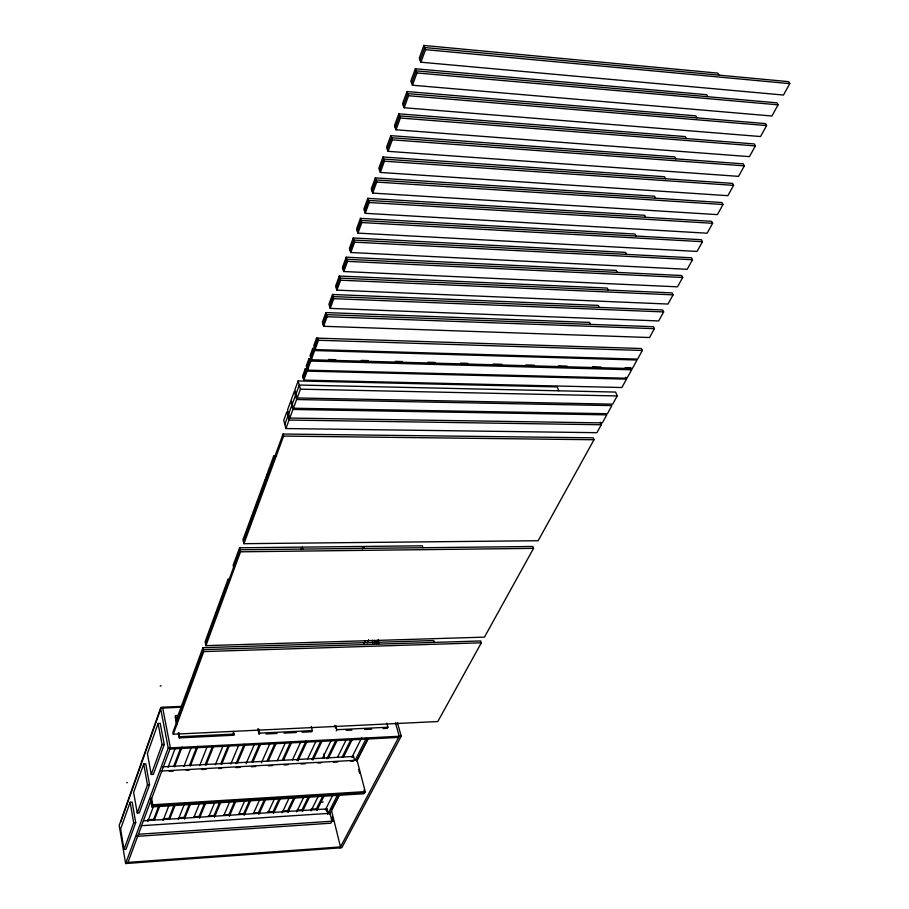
<?xml version="1.0" encoding="UTF-8"?>
<svg xmlns="http://www.w3.org/2000/svg" width="909" height="909" viewBox="0 0 909 909"><rect width="100%" height="100%" fill="white"/><g stroke="black" fill="none" stroke-linecap="round" stroke-linejoin="round"><path stroke-width="1.36" d="M126.76 782.467L127.351 782.797M181.073 707.259L160.586 708.134L119.215 825.395L125.635 863.55L341.807 847.745L401.21 736.176L397.415 722.655M120.602 822.52L160.404 709.781M160.87 708.452L161.302 707.247L182.55 706.338M130.123 802.249L120.602 829.099L124.022 849.415L126.021 849.279L135.725 822.656L132.146 802.124L130.123 802.249L133.691 822.793L124.022 849.415M143.702 763.992L133.623 792.398L137.248 813.01L139.293 812.885L149.565 784.717L145.781 763.89L143.702 763.992L147.474 784.831L137.248 813.01M158.075 723.473L147.406 753.561L151.235 774.479L153.348 774.366L164.234 744.505L160.211 723.382L158.075 723.473L162.086 744.607L151.235 774.479M178.38 715.463L175.607 715.588L175.164 716.792L176.721 724.712M558.751 390.813L557.228 386.916L298.141 380.928L294.925 389.745L297.198 397.96L612.689 404.153L617.222 395.949L615.609 392.074L299.288 385.041L296.061 393.847M434.241 642.402L433.673 640.55L202.912 647.674L192.401 676.33L192.799 678.262M301.674 549.104L301.152 547.127L239.567 547.797L233.147 565.284L233.613 567.284M284.824 424.446L287.948 415.947M288.676 413.959L291.834 405.357M292.289 404.119L295.482 395.415M308.026 368.997L305.208 368.918L302.617 375.974L303.776 380.11L621.881 387.518L626.494 379.155L625.676 377.212M311.73 358.953L308.89 358.885L306.265 366.02L307.447 370.156L626.994 378.246L631.664 369.793L630.835 367.861L625.165 367.702M315.571 348.477L312.741 348.397L310.083 355.612L311.276 359.759L632.334 368.588L637.061 360.032L314.662 350.556L311.276 359.759M316.514 338.114L313.832 345.42L315.037 349.567L637.573 359.112L642.345 350.476L641.493 348.533L316.514 338.114L317.116 340.182M590.384 324.388L589.555 322.411L325.877 312.582L322.377 322.138L323.604 326.286L649.503 337.523L654.389 328.672L653.526 326.717L326.501 314.662L322.99 324.206M599.156 307.378L598.315 305.401L332.524 294.482L328.944 304.231L330.206 308.39L658.661 320.934L663.65 311.923L662.763 309.969L333.16 296.573L329.569 306.31M608.098 290.051L607.235 288.073L339.296 276.029L335.648 285.971L336.932 290.141L668.001 304.049L673.069 294.857L672.171 292.903L339.943 278.109L336.285 288.051M617.2 272.382L616.336 270.405L346.204 257.19L342.477 267.337L343.795 271.518L677.512 286.835L682.682 277.472L681.761 275.518L346.863 259.281L343.136 269.428M626.494 254.384L625.597 252.395L353.26 237.976L349.454 248.327L350.794 252.509L687.193 269.303L692.465 259.758L691.533 257.792L353.931 240.067L350.124 250.418M635.959 236.022L635.05 234.033L360.453 218.353L356.578 228.92L357.941 233.113L697.078 251.429L702.441 241.703L701.487 239.737L361.146 220.455L357.26 231.011M645.617 217.296L644.697 215.308L367.804 198.332L363.85 209.115L365.236 213.308L707.145 233.204L712.622 223.296L711.645 221.319L368.509 200.423L364.543 211.206M655.469 198.207L654.525 196.219L375.315 177.88L371.27 188.89L372.69 193.094L717.406 214.626L722.996 204.514L721.996 202.548L376.031 179.971L371.974 190.992M665.513 178.732L664.547 176.732L382.973 156.984L378.848 168.245L380.303 172.437L727.87 195.685L733.574 185.368L732.552 183.402L383.712 159.086L379.576 170.335M675.762 158.848L674.785 156.859L390.813 135.646L386.586 147.144L388.075 151.337L738.551 176.357L744.357 165.847L743.323 163.87L391.563 137.736L387.336 149.235M686.227 138.566L685.227 136.577L398.812 113.83L394.495 125.59L396.017 129.782L749.436 156.643L755.368 145.917L754.311 143.94L399.574 115.932L395.256 127.68M696.908 117.863L695.885 115.863L406.993 91.548L402.585 103.558L404.141 107.751L760.549 136.532L766.605 125.578L765.526 123.613L407.777 93.638L403.357 105.649M707.816 96.718L706.77 94.718L415.356 68.754L410.845 81.037L412.436 85.23L771.9 116.011L778.07 104.83L776.979 102.853L416.152 70.857L411.641 83.128M718.951 75.129L717.883 73.129L423.901 45.45L419.299 58.006L420.924 62.21L783.478 95.047L789.785 83.639L788.66 81.662L424.73 47.541L420.106 60.108M276.495 456.159L273.654 456.136L271.95 460.783L272.473 462.817M205.514 643.674L240.033 549.797L532.867 546.479L533.538 548.366L484.463 637.129L205.934 645.629L205.104 641.72L216.126 611.677L216.558 613.643M303.197 378.042L306.503 369.054L307.094 371.122L303.776 380.11M306.856 368.077L310.196 358.987L310.798 361.066L307.447 370.156M310.685 357.68L314.059 348.488L314.662 350.556M314.434 347.488L317.855 338.182L318.457 340.261L315.037 349.567M243.453 541.684L283.063 434.036L593.236 437.82L593.997 439.74L538.151 540.719L243.93 543.684L242.976 539.673L253.588 510.801L254.077 512.812M125.635 863.55L168.222 747.982L160.586 708.134M173.289 734.233L172.915 732.324L203.332 649.628L480.736 640.947L481.338 642.788L437.797 721.541L173.289 734.233L203.741 651.583L202.912 647.674M205.934 645.629L240.51 551.808L239.567 547.797M285.926 428.548L289.062 420.049L286.846 411.857L283.733 420.356L285.926 428.548L596.918 432.684L601.303 424.753L600.27 422.185M289.789 418.06L292.959 409.459L290.721 401.255L287.574 409.868L289.789 418.06L602.326 422.901L606.757 414.868L292.959 409.459M293.414 408.232L296.618 399.528L294.346 391.313L291.164 400.017L293.414 408.232L607.394 413.72L611.882 405.607L296.618 399.528M297.198 397.96L300.447 389.166L298.141 380.928M323.604 326.286L327.126 316.741L325.877 312.582M330.206 308.39L333.796 298.652L332.524 294.482M336.932 290.141L340.591 280.199L339.296 276.029M343.795 271.518L347.533 261.372L346.204 257.19M350.794 252.509L354.612 242.158L353.26 237.976M357.941 233.113L361.839 222.546L360.453 218.353M365.236 213.308L369.213 202.525L367.804 198.332M372.69 193.094L376.746 182.073L375.315 177.88M380.303 172.437L384.45 161.188L382.973 156.984M388.075 151.337L392.313 139.838L390.813 135.646M396.017 129.782L400.346 118.034L398.812 113.83M404.141 107.751L408.561 95.74L406.993 91.548M412.436 85.23L416.958 72.959L415.356 68.754M420.924 62.21L425.548 49.643L423.901 45.45M243.93 543.684L283.608 436.081L283.063 434.036M127.635 863.402L170.381 747.868L162.722 708.043M160.836 771.037L357.032 760.208L365.248 791.614L364.123 793.727L151.894 806.931L152.712 804.749L151.462 797.886M147.803 821.543L153.246 806.976M168.074 767.287L174.994 748.755M233.67 731.45L233.749 735.245L179.312 737.903L178.982 732.745M153.689 819.384L158.689 806.158M173.664 766.469L180.652 747.948M154.507 819.816L160.007 805.272M174.517 766.935L182.016 747.107M163.097 820.543L168.688 806.022M183.925 766.423L191.038 747.948M174.062 805.204L168.938 818.395L163.2 818.77M189.458 765.617L196.639 747.141M169.778 818.827L175.426 804.317M190.322 766.082L198.026 746.3M178.289 819.554L184.55 803.749M199.685 765.571L206.991 747.141M184.084 817.418L189.356 804.249M205.15 764.776L212.513 746.346M184.425 819.157L190.742 803.374M206.036 765.23L213.422 746.812M301.22 549.581L302.231 547.116L362.282 546.457L362.839 548.411M193.924 817.259L199.821 802.806M215.331 764.73L222.83 746.346M199.139 816.441L204.548 803.317M220.739 763.935L228.295 745.55M199.491 818.18L205.434 803.738M221.648 764.389L229.216 746.016M208.956 816.282L214.99 801.874M230.886 763.89L238.567 745.55M214.115 815.475L219.58 802.533M235.976 763.708L244.169 744.289M214.467 817.202L221.035 801.681M237.454 762.878L245.112 744.766M223.887 815.328L229.988 801.124M246.078 763.674L254.406 744.301M258.622 728.995L259.565 733.143L259.054 734.324L257.804 728.791M234.59 801.602L228.988 814.509L229.352 816.237L236.079 800.749M251.929 761.583L259.758 743.505M252.872 762.049L260.713 743.982M238.737 814.373L244.975 800.204M261.44 762.844L269.95 743.517M249.498 800.67L243.782 813.555L244.146 815.271L251.02 799.829M267.235 760.753L275.245 742.721M268.212 761.219L276.222 743.198M362.657 548.888L363.736 546.445L422.299 545.809L422.89 547.729M253.486 813.419L259.872 799.272M277.279 760.731L285.403 742.733M363.827 643.561L364.998 640.97M264.326 799.761L258.486 812.601L258.86 814.316L265.882 798.909M282.449 759.935L290.63 741.949M283.438 760.39L291.63 742.426M367.384 642.561L368.565 639.981M367.554 642.754L368.724 640.175M268.155 812.464L274.677 798.363M292.459 759.913L300.754 741.96M279.063 798.841L273.098 811.657L273.484 813.362L280.654 797.988M296.97 760.401L305.924 741.187M297.982 760.856L306.947 741.653M311.298 726.484L312.321 730.586L311.776 731.756L302.061 732.222M282.142 812.794L289.403 797.454M307.537 759.095L316.014 741.199M293.721 797.932L287.63 810.714L288.017 812.419L295.334 797.091M311.98 759.594L320.513 741.699M313.014 760.038L322.161 740.88M296.629 811.851L304.026 796.545M322.536 758.288L331.171 740.426M336.262 730.87L336.83 729.7L335.785 725.621M308.276 797.034L302.072 809.783L302.47 811.476L309.935 796.182M326.91 758.788L335.603 740.937M328.581 757.958L337.284 740.119M311.026 810.919L318.57 795.648M337.432 757.481L346.238 739.665M322.684 796.284L316.423 808.851L316.832 810.544L324.433 795.284M342.068 757.311L350.829 739.71M343.443 757.152L352.317 739.358M325.342 809.987L333.103 794.421M351.931 757.299L361.612 737.938M326.547 809.908L327.058 808.919L143.372 820.827M353.044 757.515L353.59 756.436L162.654 766.821M327.66 814.407L337.841 794.375M355.021 760.56L366.475 738.017M329.478 814.282L339.046 795.511M356.907 760.458L367.747 739.176M331.637 810.271L339.318 795.193M356.612 761.253L368.145 738.631M141.122 825.724L329.978 813.294L331.933 821.213L330.921 823.179L136.18 836.394M386.814 723.178L387.938 727.211L387.336 728.37L383.075 728.575M339.966 847.881L399.244 736.279L395.46 722.746M160.2 686.159L161.109 685.704M323.127 801.863L322.286 802.272M127.999 862.402L340.489 846.915L331.501 810.544M138.338 834.269L331.933 821.213M147.713 819.77L154.757 819.316M178.687 817.77L184.322 817.396M194.185 816.759L199.81 816.396M208.263 815.85L215.308 815.396M223.75 814.85L229.386 814.487M239.237 813.85L243.464 813.578M253.327 812.93L258.951 812.566M267.405 812.021L274.45 811.567M282.892 811.021L288.528 810.658M296.97 810.112L302.606 809.749M311.06 809.203L316.684 808.828M133.691 822.793L135.725 822.656M152.712 804.749L365.248 791.614M147.474 784.831L149.565 784.717M169.222 771.298L173.471 771.059M186.22 770.355L189.049 770.196M201.798 769.491L206.048 769.264M218.796 768.548L221.637 768.4M235.795 767.616L240.044 767.378M251.384 766.753L255.634 766.514M268.382 765.81L272.632 765.571M283.96 764.946L288.21 764.708M300.959 764.003L305.208 763.776M317.957 763.071L320.786 762.912M333.535 762.208L337.784 761.969M350.533 761.265L353.362 761.106M162.086 744.607L164.234 744.505M168.222 747.982L401.21 736.176M169.938 749.061L398.631 737.426M179.755 736.71L234.238 734.063M259.565 733.143L312.321 730.586M336.83 729.7L387.938 727.211M265.996 733.983L277.086 733.449M284.028 733.109L296.516 732.495M346.193 730.381L351.874 730.097M364.634 729.472L371.724 729.132M203.741 651.583L481.338 642.788M240.51 551.808L533.538 548.366M283.608 436.081L593.997 439.74M289.062 420.049L601.303 424.753M300.447 389.166L617.222 395.949M307.094 371.122L626.494 379.155M310.798 361.066L631.664 369.793M328.649 359.498L335.739 359.691M361.271 360.407L368.372 360.6M395.324 361.339L402.414 361.543M427.957 362.248L435.047 362.441M460.59 363.146L467.68 363.339M493.223 364.054L501.734 364.282M525.845 364.952L534.367 365.191M558.478 365.85L566.989 366.088M592.532 366.793L601.042 367.031M318.457 340.261L642.345 350.476M327.126 316.741L654.389 328.672M333.796 298.652L663.65 311.923M340.591 280.199L673.069 294.857M347.533 261.372L682.682 277.472M354.612 242.158L692.465 259.758M361.839 222.546L702.441 241.703M369.213 202.525L712.622 223.296M376.746 182.073L722.996 204.514M384.45 161.188L733.574 185.368M392.313 139.838L744.357 165.847M400.346 118.034L755.368 145.917M408.561 95.74L766.605 125.578M416.958 72.959L778.07 104.83M425.548 49.643L789.785 83.639M312.741 348.397L313.332 350.465M363.736 546.445L364.293 548.4M308.89 358.885L309.48 360.941M305.208 368.918L305.788 370.986M302.231 547.116L302.742 549.093M358.623 769.469L359.691 773.57M363.975 789.944L364.691 792.671L152.303 805.84L151.064 798.988M353.59 756.436L354.487 759.879M273.654 456.136L274.188 458.17M272.03 464.022L271.507 461.988L269.814 466.59L270.337 468.624M269.893 469.828L269.371 467.794L267.689 472.373L268.212 474.396M334.864 725.427L335.569 728.143M267.78 475.589L267.257 473.555L265.587 478.1L266.11 480.134M265.61 481.463L265.098 479.429L254.088 509.438L254.577 511.449M332.319 816.918L333.319 820.952M327.058 808.919L328.16 813.419M326.138 808.226L327.047 811.93M228.568 580.976L228.114 578.988L216.615 610.325L217.058 612.291M233.181 732.643L233.749 735.245M192.231 679.796L191.833 677.864L181.743 705.361L182.13 707.282M181.8 708.168L181.414 706.259L176.21 720.428L176.585 722.337M175.607 715.588L176.903 722.189M178.278 732.631L179.312 737.903M150.405 798.704L151.894 806.931M378.246 639.538L378.758 643.72M376.599 640.595L376.94 643.39M376.462 640.765L376.803 643.561M374.644 640.436L374.974 643.231M372.349 640.175L372.815 643.413M324.047 753.652L324.445 757.879"/></g></svg>
